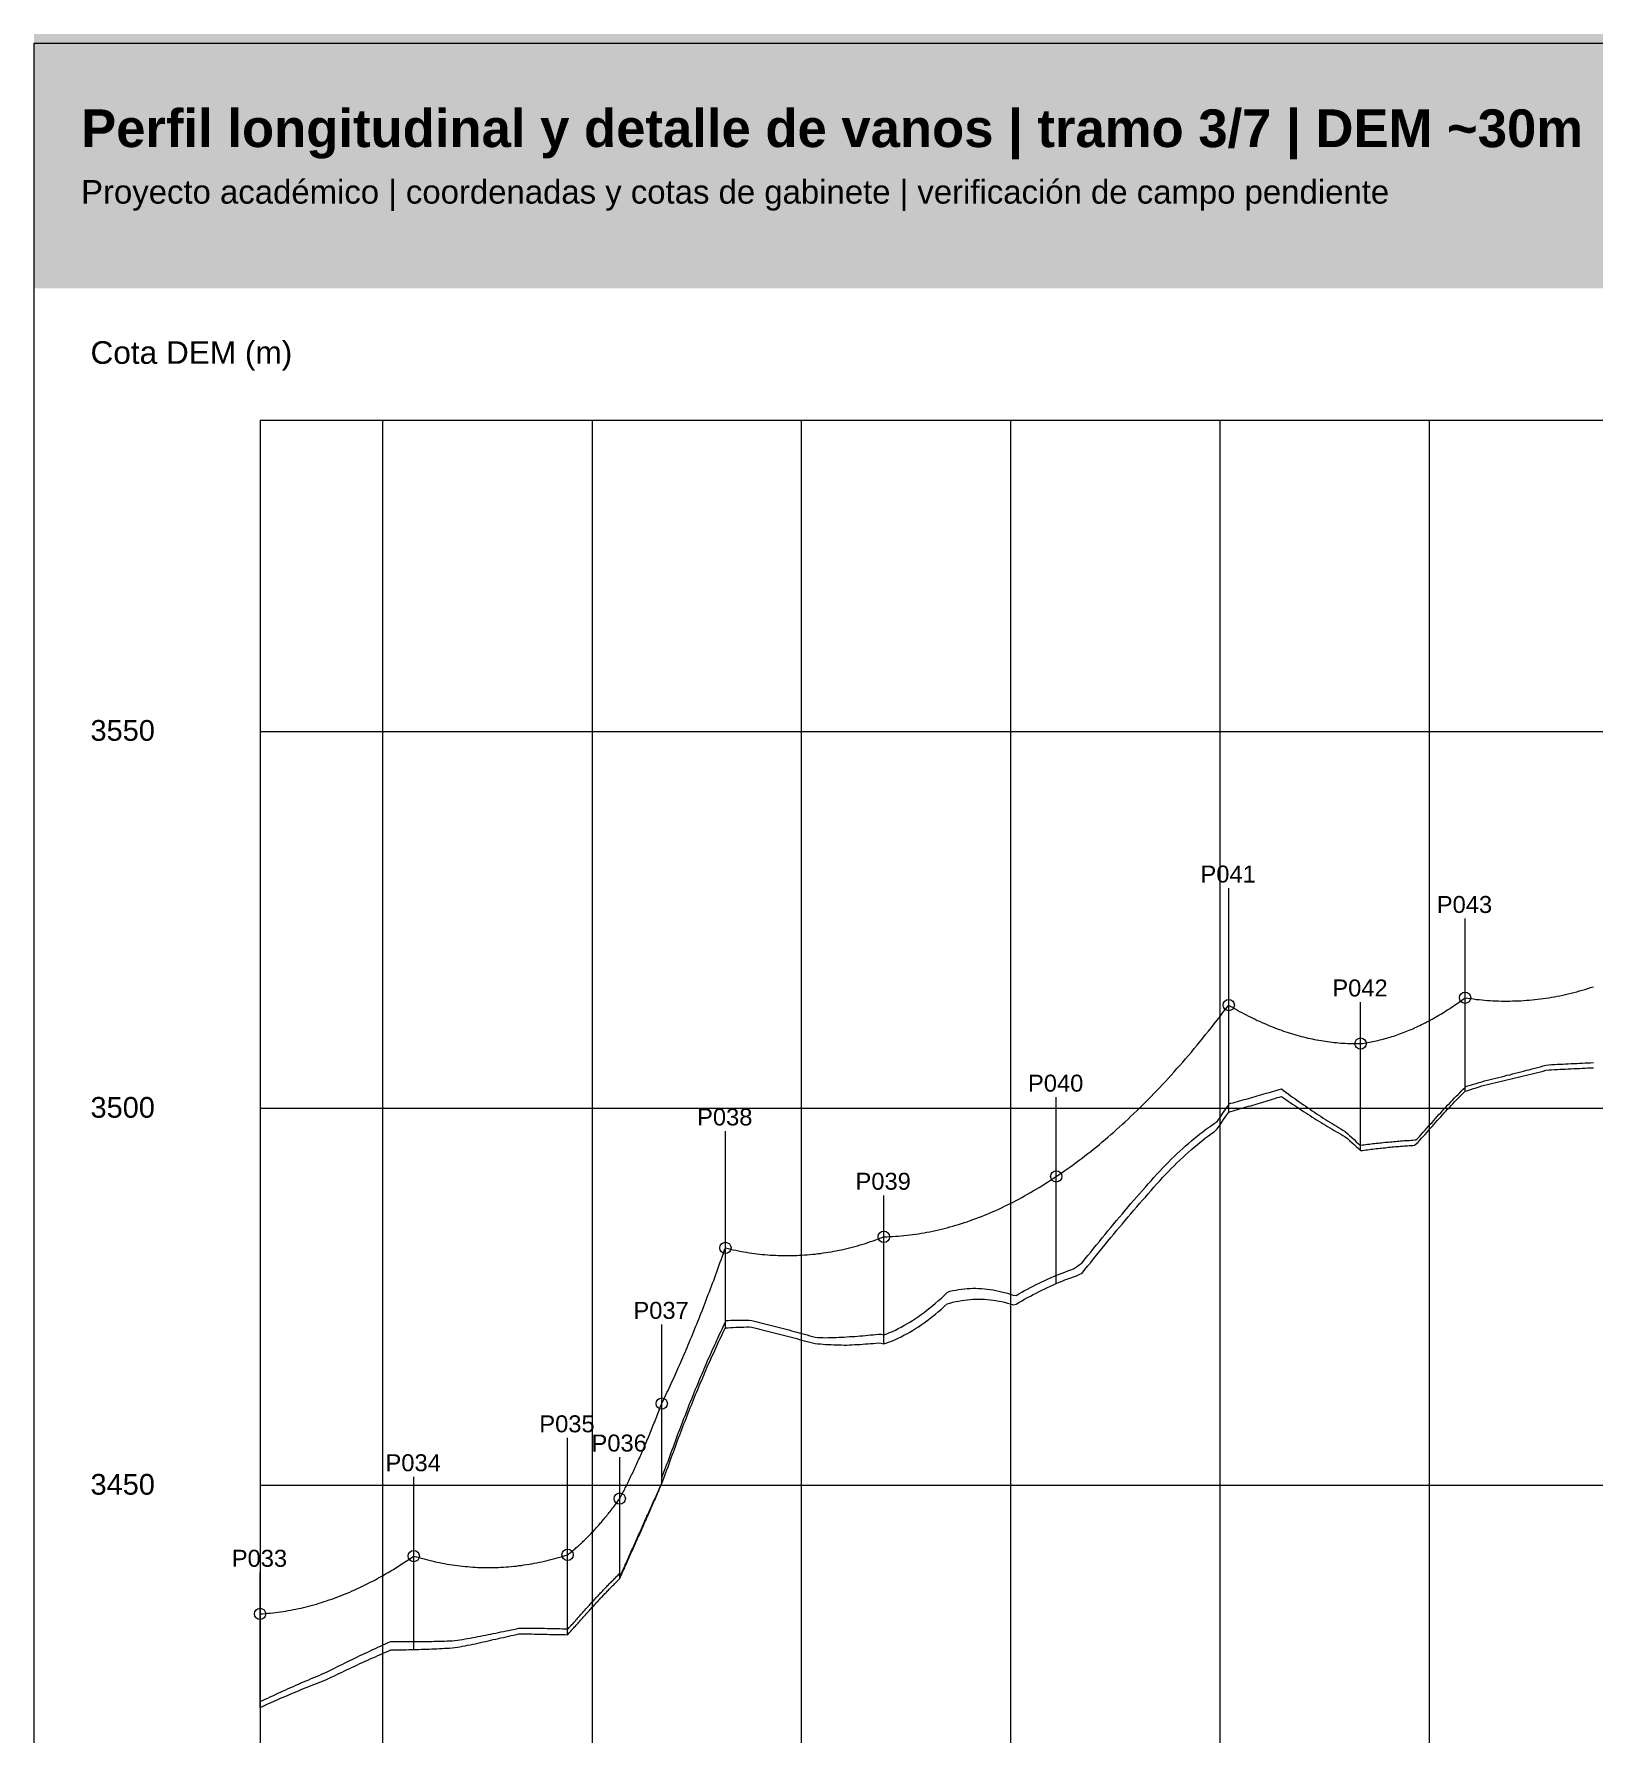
# Paper-space layout 'LP-PF-03' of a CAD drawing. Header units: metres, sheet in millimetres. Extents: x 8 to 412, y 8 to 290.
# Drawn here: x 8 to 173.5, y 109.6 to 290 of the extents above; entities that cross this region are included whole.
import ezdxf

# ---------------------------------------------------------------- set-up
doc = ezdxf.new("R2010")
doc.units = ezdxf.units.M
for name, color, linetype, lineweight, true_color in [('DETALLE', 7, 'Continuous', 13, 0x33434d), ('PERFIL_CONDUCTOR', 7, 'Continuous', 13, 0xc53643), ('PERFIL_TERRENO', 7, 'Continuous', 13, 0x976f49), ('PF_COTA', 7, 'Continuous', 0, 0x367db4), ('PF_EJE_DEM', 7, 'Continuous', 0, 0x53856e), ('PF_GRID', 7, 'Continuous', 0, 0xdee6ea), ('ROTULO', 7, 'Continuous', 13, 0x18364a)]:
    doc.layers.add(name, color=color, linetype=linetype, lineweight=lineweight, true_color=true_color)
doc.layers.add('PRESENTACION', color=7, linetype='Continuous')
doc.styles.add('Arial', font='arial.ttf')
doc.styles.add('Arial-Bold', font='arialbd.ttf')

psp = doc.layouts.new('LP-PF-03')

# ---------------------------------------------------------------- hatches: boundary and pattern name
at = {"layer": 'PRESENTACION', "true_color": 0xeef4f7}
psp.add_hatch(color=7, dxfattribs=at).paths.add_polyline_path([(8, 263), (412, 263), (412, 290), (8, 290)])
at = {"layer": 'PRESENTACION', "true_color": 0x287d89}
psp.add_hatch(color=137, dxfattribs=at).paths.add_polyline_path([(8, 263), (11, 263), (11, 290), (8, 290)])

# ---------------------------------------------------------------- linework, layer by layer
at = {"layer": 'DETALLE'}
for p, q in [((159.93, 177.81), (159.93, 187.73)), ((134.84, 175.6), (134.84, 186.96)), ((148.84, 171.51), (148.84, 182.87)), ((116.53, 157.41), (116.53, 168.77)), ((98.22, 151), (98.22, 162.36)), ((81.4, 152.7), (81.4, 161.18)), ((74.64, 136.18), (74.64, 144.66)), ((70.19, 126.1), (70.19, 134.58)), ((48.32, 118.57), (48.32, 128.49)), ((64.65, 120.14), (64.65, 128.62)), ((32, 112.43), (32, 122.35))]:
    psp.add_line(p, q, dxfattribs=at)
psp.add_lwpolyline([(32, 96), (284, 96), (284, 249), (32, 249)], close=True, dxfattribs=at)
for centre in [(159.93, 187.73), (134.84, 186.96), (148.84, 182.87), (116.53, 168.77), (98.22, 162.36), (81.4, 161.18), (74.64, 144.66), (70.19, 134.58), (48.32, 128.49), (64.65, 128.62), (32, 122.35)]:
    psp.add_circle(centre, 0.6, dxfattribs=at)
at = {"layer": 'PERFIL_CONDUCTOR'}
for points in [[(148.84, 182.87), (149.03, 182.89), (149.21, 182.92), (149.4, 182.95), (149.58, 182.98), (149.77, 183.02), (149.95, 183.05), (150.13, 183.09), (150.32, 183.13), (150.5, 183.17), (150.69, 183.21), (150.87, 183.25), (151.06, 183.3), (151.24, 183.35), (151.43, 183.4), (151.61, 183.45), (151.8, 183.5), (151.98, 183.56), (152.17, 183.62), (152.35, 183.67), (152.54, 183.74), (152.72, 183.8), (152.91, 183.86), (153.09, 183.93), (153.28, 184), (153.46, 184.07), (153.64, 184.14), (153.83, 184.22), (154.01, 184.29), (154.2, 184.37), (154.38, 184.45), (154.57, 184.53), (154.75, 184.62), (154.94, 184.7), (155.12, 184.79), (155.31, 184.88), (155.49, 184.97), (155.68, 185.06), (155.86, 185.16), (156.05, 185.25), (156.23, 185.35), (156.42, 185.45), (156.6, 185.56), (156.79, 185.66), (156.97, 185.77), (157.15, 185.88), (157.34, 185.99), (157.52, 186.1), (157.71, 186.21), (157.89, 186.33), (158.08, 186.44), (158.26, 186.56), (158.45, 186.69), (158.63, 186.81), (158.82, 186.93), (159, 187.06), (159.19, 187.19), (159.37, 187.32), (159.56, 187.45), (159.74, 187.59), (159.93, 187.73)], [(159.93, 187.73), (160.22, 187.68), (160.52, 187.64), (160.81, 187.6), (161.11, 187.56), (161.41, 187.53), (161.7, 187.5), (162, 187.48), (162.3, 187.45), (162.59, 187.43), (162.89, 187.42), (163.19, 187.4), (163.48, 187.39), (163.78, 187.38), (164.07, 187.38), (164.37, 187.38), (164.67, 187.38), (164.96, 187.39), (165.26, 187.39), (165.56, 187.41), (165.85, 187.42), (166.15, 187.44), (166.45, 187.46), (166.74, 187.48), (167.04, 187.51), (167.33, 187.54), (167.63, 187.57), (167.93, 187.61), (168.22, 187.65), (168.52, 187.69), (168.82, 187.74), (169.11, 187.79), (169.41, 187.84), (169.71, 187.9), (170, 187.95), (170.3, 188.02), (170.59, 188.08), (170.89, 188.15), (171.19, 188.22), (171.48, 188.3), (171.78, 188.37), (172.08, 188.45), (172.37, 188.54), (172.67, 188.62), (172.97, 188.71), (173.26, 188.81), (173.56, 188.9)], [(116.53, 168.77), (116.84, 168.98), (117.14, 169.18), (117.45, 169.39), (117.75, 169.61), (118.06, 169.82), (118.36, 170.04), (118.67, 170.27), (118.97, 170.49), (119.28, 170.72), (119.58, 170.96), (119.89, 171.19), (120.19, 171.43), (120.5, 171.68), (120.8, 171.92), (121.11, 172.17), (121.41, 172.43), (121.72, 172.68), (122.02, 172.94), (122.33, 173.21), (122.63, 173.47), (122.94, 173.74), (123.24, 174.02), (123.55, 174.3), (123.85, 174.58), (124.16, 174.86), (124.46, 175.15), (124.77, 175.44), (125.07, 175.73), (125.38, 176.03), (125.68, 176.33), (125.99, 176.64), (126.29, 176.94), (126.6, 177.25), (126.9, 177.57), (127.21, 177.89), (127.51, 178.21), (127.82, 178.53), (128.12, 178.86), (128.43, 179.19), (128.73, 179.53), (129.04, 179.87), (129.34, 180.21), (129.65, 180.56), (129.95, 180.9), (130.26, 181.26), (130.56, 181.61), (130.87, 181.97), (131.17, 182.33), (131.48, 182.7), (131.78, 183.07), (132.09, 183.44), (132.39, 183.82), (132.7, 184.2), (133, 184.58), (133.31, 184.97), (133.61, 185.36), (133.92, 185.76), (134.23, 186.15), (134.53, 186.56), (134.84, 186.96)], [(134.84, 186.96), (135.07, 186.82), (135.3, 186.68), (135.54, 186.55), (135.77, 186.42), (136, 186.29), (136.24, 186.16), (136.47, 186.03), (136.7, 185.91), (136.94, 185.79), (137.17, 185.67), (137.4, 185.56), (137.64, 185.45), (137.87, 185.33), (138.1, 185.23), (138.34, 185.12), (138.57, 185.02), (138.8, 184.92), (139.04, 184.82), (139.27, 184.72), (139.5, 184.63), (139.74, 184.54), (139.97, 184.45), (140.2, 184.36), (140.44, 184.28), (140.67, 184.2), (140.9, 184.12), (141.14, 184.04), (141.37, 183.97), (141.6, 183.9), (141.84, 183.83), (142.07, 183.76), (142.31, 183.7), (142.54, 183.63), (142.77, 183.57), (143.01, 183.52), (143.24, 183.46), (143.47, 183.41), (143.71, 183.36), (143.94, 183.31), (144.17, 183.27), (144.41, 183.22), (144.64, 183.18), (144.87, 183.15), (145.11, 183.11), (145.34, 183.08), (145.57, 183.05), (145.81, 183.02), (146.04, 182.99), (146.27, 182.97), (146.51, 182.95), (146.74, 182.93), (146.97, 182.91), (147.21, 182.9), (147.44, 182.89), (147.67, 182.88), (147.91, 182.87), (148.14, 182.87), (148.37, 182.87), (148.61, 182.87), (148.84, 182.87)], [(98.22, 162.36), (98.53, 162.37), (98.83, 162.38), (99.14, 162.4), (99.45, 162.42), (99.75, 162.44), (100.06, 162.47), (100.36, 162.49), (100.67, 162.53), (100.97, 162.56), (101.28, 162.6), (101.58, 162.65), (101.89, 162.69), (102.19, 162.74), (102.5, 162.79), (102.8, 162.85), (103.11, 162.91), (103.41, 162.97), (103.72, 163.03), (104.02, 163.1), (104.33, 163.18), (104.63, 163.25), (104.94, 163.33), (105.24, 163.41), (105.55, 163.5), (105.85, 163.59), (106.16, 163.68), (106.46, 163.77), (106.77, 163.87), (107.07, 163.97), (107.38, 164.08), (107.68, 164.19), (107.99, 164.3), (108.29, 164.41), (108.6, 164.53), (108.9, 164.65), (109.21, 164.78), (109.51, 164.91), (109.82, 165.04), (110.12, 165.17), (110.43, 165.31), (110.73, 165.45), (111.04, 165.6), (111.34, 165.75), (111.65, 165.9), (111.95, 166.05), (112.26, 166.21), (112.56, 166.37), (112.87, 166.54), (113.17, 166.7), (113.48, 166.88), (113.78, 167.05), (114.09, 167.23), (114.39, 167.41), (114.7, 167.59), (115, 167.78), (115.31, 167.97), (115.61, 168.17), (115.92, 168.37), (116.22, 168.57), (116.53, 168.77)], [(81.4, 161.18), (81.68, 161.11), (81.96, 161.05), (82.24, 160.98), (82.52, 160.93), (82.8, 160.87), (83.08, 160.82), (83.36, 160.77), (83.64, 160.72), (83.92, 160.68), (84.2, 160.64), (84.48, 160.6), (84.76, 160.56), (85.04, 160.53), (85.32, 160.5), (85.6, 160.48), (85.88, 160.45), (86.16, 160.43), (86.45, 160.42), (86.73, 160.4), (87.01, 160.39), (87.29, 160.38), (87.57, 160.38), (87.85, 160.38), (88.13, 160.38), (88.41, 160.38), (88.69, 160.39), (88.97, 160.39), (89.25, 160.41), (89.53, 160.42), (89.81, 160.44), (90.09, 160.46), (90.37, 160.49), (90.65, 160.51), (90.93, 160.54), (91.21, 160.58), (91.49, 160.61), (91.77, 160.65), (92.05, 160.69), (92.33, 160.74), (92.62, 160.78), (92.9, 160.84), (93.18, 160.89), (93.46, 160.95), (93.74, 161), (94.02, 161.07), (94.3, 161.13), (94.58, 161.2), (94.86, 161.27), (95.14, 161.35), (95.42, 161.42), (95.7, 161.5), (95.98, 161.59), (96.26, 161.67), (96.54, 161.76), (96.82, 161.85), (97.1, 161.95), (97.38, 162.05), (97.66, 162.15), (97.94, 162.25), (98.22, 162.36)], [(74.64, 144.66), (74.75, 144.89), (74.86, 145.12), (74.98, 145.36), (75.09, 145.6), (75.2, 145.83), (75.31, 146.07), (75.43, 146.31), (75.54, 146.56), (75.65, 146.8), (75.76, 147.04), (75.88, 147.29), (75.99, 147.54), (76.1, 147.79), (76.21, 148.04), (76.33, 148.29), (76.44, 148.54), (76.55, 148.8), (76.67, 149.05), (76.78, 149.31), (76.89, 149.57), (77, 149.83), (77.12, 150.09), (77.23, 150.36), (77.34, 150.62), (77.45, 150.89), (77.57, 151.16), (77.68, 151.43), (77.79, 151.7), (77.9, 151.97), (78.02, 152.25), (78.13, 152.52), (78.24, 152.8), (78.36, 153.08), (78.47, 153.36), (78.58, 153.64), (78.69, 153.92), (78.81, 154.21), (78.92, 154.49), (79.03, 154.78), (79.14, 155.07), (79.26, 155.36), (79.37, 155.65), (79.48, 155.95), (79.59, 156.24), (79.71, 156.54), (79.82, 156.84), (79.93, 157.14), (80.05, 157.44), (80.16, 157.74), (80.27, 158.05), (80.38, 158.35), (80.5, 158.66), (80.61, 158.97), (80.72, 159.28), (80.83, 159.59), (80.95, 159.91), (81.06, 160.22), (81.17, 160.54), (81.28, 160.86), (81.4, 161.18)], [(70.19, 134.58), (70.27, 134.72), (70.34, 134.87), (70.41, 135.01), (70.49, 135.15), (70.56, 135.3), (70.64, 135.44), (70.71, 135.59), (70.78, 135.74), (70.86, 135.88), (70.93, 136.03), (71.01, 136.18), (71.08, 136.33), (71.16, 136.48), (71.23, 136.64), (71.3, 136.79), (71.38, 136.95), (71.45, 137.1), (71.53, 137.26), (71.6, 137.41), (71.67, 137.57), (71.75, 137.73), (71.82, 137.89), (71.9, 138.05), (71.97, 138.21), (72.04, 138.38), (72.12, 138.54), (72.19, 138.7), (72.27, 138.87), (72.34, 139.04), (72.41, 139.2), (72.49, 139.37), (72.56, 139.54), (72.64, 139.71), (72.71, 139.88), (72.79, 140.05), (72.86, 140.23), (72.93, 140.4), (73.01, 140.57), (73.08, 140.75), (73.16, 140.93), (73.23, 141.1), (73.3, 141.28), (73.38, 141.46), (73.45, 141.64), (73.53, 141.82), (73.6, 142.01), (73.67, 142.19), (73.75, 142.37), (73.82, 142.56), (73.9, 142.74), (73.97, 142.93), (74.04, 143.12), (74.12, 143.31), (74.19, 143.5), (74.27, 143.69), (74.34, 143.88), (74.42, 144.07), (74.49, 144.27), (74.56, 144.46), (74.64, 144.66)], [(64.65, 128.62), (64.74, 128.69), (64.83, 128.76), (64.93, 128.84), (65.02, 128.91), (65.11, 128.99), (65.2, 129.06), (65.3, 129.14), (65.39, 129.22), (65.48, 129.3), (65.57, 129.38), (65.67, 129.46), (65.76, 129.54), (65.85, 129.62), (65.94, 129.7), (66.03, 129.79), (66.13, 129.87), (66.22, 129.96), (66.31, 130.05), (66.4, 130.14), (66.5, 130.23), (66.59, 130.32), (66.68, 130.41), (66.77, 130.5), (66.87, 130.59), (66.96, 130.69), (67.05, 130.78), (67.14, 130.88), (67.24, 130.97), (67.33, 131.07), (67.42, 131.17), (67.51, 131.27), (67.61, 131.37), (67.7, 131.47), (67.79, 131.58), (67.88, 131.68), (67.97, 131.78), (68.07, 131.89), (68.16, 132), (68.25, 132.1), (68.34, 132.21), (68.44, 132.32), (68.53, 132.43), (68.62, 132.54), (68.71, 132.65), (68.81, 132.77), (68.9, 132.88), (68.99, 133), (69.08, 133.11), (69.18, 133.23), (69.27, 133.35), (69.36, 133.47), (69.45, 133.59), (69.55, 133.71), (69.64, 133.83), (69.73, 133.95), (69.82, 134.08), (69.91, 134.2), (70.01, 134.33), (70.1, 134.46), (70.19, 134.58)], [(32, 122.35), (32.27, 122.36), (32.54, 122.38), (32.82, 122.41), (33.09, 122.43), (33.36, 122.46), (33.63, 122.5), (33.9, 122.53), (34.18, 122.57), (34.45, 122.61), (34.72, 122.65), (34.99, 122.7), (35.26, 122.75), (35.54, 122.8), (35.81, 122.86), (36.08, 122.91), (36.35, 122.97), (36.63, 123.04), (36.9, 123.1), (37.17, 123.17), (37.44, 123.25), (37.71, 123.32), (37.99, 123.4), (38.26, 123.48), (38.53, 123.56), (38.8, 123.65), (39.07, 123.74), (39.35, 123.83), (39.62, 123.93), (39.89, 124.02), (40.16, 124.13), (40.43, 124.23), (40.71, 124.34), (40.98, 124.44), (41.25, 124.56), (41.52, 124.67), (41.79, 124.79), (42.07, 124.91), (42.34, 125.03), (42.61, 125.16), (42.88, 125.29), (43.16, 125.42), (43.43, 125.56), (43.7, 125.7), (43.97, 125.84), (44.24, 125.98), (44.52, 126.13), (44.79, 126.28), (45.06, 126.43), (45.33, 126.59), (45.6, 126.74), (45.88, 126.91), (46.15, 127.07), (46.42, 127.24), (46.69, 127.41), (46.96, 127.58), (47.24, 127.76), (47.51, 127.93), (47.78, 128.12), (48.05, 128.3), (48.32, 128.49)], [(48.32, 128.49), (48.6, 128.41), (48.87, 128.33), (49.14, 128.25), (49.41, 128.18), (49.68, 128.11), (49.96, 128.04), (50.23, 127.97), (50.5, 127.91), (50.77, 127.85), (51.05, 127.8), (51.32, 127.74), (51.59, 127.69), (51.86, 127.64), (52.13, 127.6), (52.41, 127.56), (52.68, 127.52), (52.95, 127.48), (53.22, 127.45), (53.49, 127.42), (53.77, 127.39), (54.04, 127.37), (54.31, 127.34), (54.58, 127.32), (54.85, 127.31), (55.13, 127.29), (55.4, 127.28), (55.67, 127.28), (55.94, 127.27), (56.21, 127.27), (56.49, 127.27), (56.76, 127.27), (57.03, 127.28), (57.3, 127.29), (57.57, 127.3), (57.85, 127.32), (58.12, 127.33), (58.39, 127.36), (58.66, 127.38), (58.94, 127.41), (59.21, 127.43), (59.48, 127.47), (59.75, 127.5), (60.02, 127.54), (60.3, 127.58), (60.57, 127.62), (60.84, 127.67), (61.11, 127.72), (61.38, 127.77), (61.66, 127.83), (61.93, 127.88), (62.2, 127.95), (62.47, 128.01), (62.74, 128.08), (63.02, 128.14), (63.29, 128.22), (63.56, 128.29), (63.83, 128.37), (64.1, 128.45), (64.38, 128.53), (64.65, 128.62)]]:
    psp.add_lwpolyline(points, dxfattribs=at)
at = {"layer": 'PERFIL_TERRENO'}
for points in [[(159.93, 178.28), (160.22, 178.37), (160.52, 178.46), (160.81, 178.55), (161.11, 178.64), (161.41, 178.73), (161.7, 178.82), (162, 178.9), (162.3, 178.98), (162.59, 179.05), (162.89, 179.12), (163.19, 179.2), (163.48, 179.27), (163.78, 179.35), (164.07, 179.42), (164.37, 179.5), (164.67, 179.57), (164.96, 179.65), (165.26, 179.72), (165.56, 179.8), (165.85, 179.87), (166.15, 179.95), (166.45, 180.03), (166.74, 180.1), (167.04, 180.18), (167.33, 180.26), (167.63, 180.33), (167.93, 180.41), (168.22, 180.49), (168.52, 180.57), (168.82, 180.63), (169.11, 180.65), (169.41, 180.66), (169.71, 180.68), (170, 180.69), (170.3, 180.7), (170.59, 180.72), (170.89, 180.73), (171.19, 180.75), (171.48, 180.76), (171.78, 180.77), (172.08, 180.79), (172.37, 180.8), (172.67, 180.82), (172.97, 180.83), (173.26, 180.84), (173.56, 180.86)], [(134.84, 176.46), (135.07, 176.53), (135.3, 176.59), (135.54, 176.65), (135.77, 176.72), (136, 176.78), (136.24, 176.85), (136.47, 176.92), (136.7, 176.98), (136.94, 177.05), (137.17, 177.11), (137.4, 177.18), (137.64, 177.25), (137.87, 177.32), (138.1, 177.38), (138.34, 177.45), (138.57, 177.52), (138.8, 177.59), (139.04, 177.66), (139.27, 177.73), (139.5, 177.8), (139.74, 177.87), (139.97, 177.94), (140.2, 178.01), (140.44, 178.05), (140.67, 177.88), (140.9, 177.7), (141.14, 177.53), (141.37, 177.36), (141.6, 177.2), (141.84, 177.03), (142.07, 176.86), (142.31, 176.7), (142.54, 176.54), (142.77, 176.37), (143.01, 176.21), (143.24, 176.05), (143.47, 175.9), (143.71, 175.74), (143.94, 175.58), (144.17, 175.43), (144.41, 175.28), (144.64, 175.12), (144.87, 174.97), (145.11, 174.82), (145.34, 174.67), (145.57, 174.53), (145.81, 174.38), (146.04, 174.24), (146.27, 174.09), (146.51, 173.95), (146.74, 173.81), (146.97, 173.67), (147.21, 173.53), (147.44, 173.33), (147.67, 173.11), (147.91, 172.9), (148.14, 172.68), (148.37, 172.46), (148.61, 172.24), (148.84, 172.03)], [(148.84, 172.08), (149.03, 172.11), (149.21, 172.13), (149.4, 172.16), (149.58, 172.18), (149.77, 172.2), (149.95, 172.22), (150.13, 172.25), (150.32, 172.27), (150.5, 172.29), (150.69, 172.31), (150.87, 172.33), (151.06, 172.35), (151.24, 172.37), (151.43, 172.39), (151.61, 172.41), (151.8, 172.42), (151.98, 172.44), (152.17, 172.46), (152.35, 172.48), (152.54, 172.49), (152.72, 172.51), (152.91, 172.52), (153.09, 172.54), (153.28, 172.55), (153.46, 172.57), (153.64, 172.58), (153.83, 172.59), (154.01, 172.6), (154.2, 172.62), (154.38, 172.63), (154.57, 172.64), (154.75, 172.65), (154.94, 172.85), (155.12, 173.06), (155.31, 173.26), (155.49, 173.47), (155.68, 173.68), (155.86, 173.89), (156.05, 174.1), (156.23, 174.31), (156.42, 174.51), (156.6, 174.72), (156.79, 174.93), (156.97, 175.13), (157.15, 175.33), (157.34, 175.53), (157.52, 175.73), (157.71, 175.93), (157.89, 176.13), (158.08, 176.33), (158.26, 176.52), (158.45, 176.71), (158.63, 176.91), (158.82, 177.1), (159, 177.29), (159.19, 177.47), (159.37, 177.66), (159.56, 177.84), (159.74, 178.03), (159.93, 178.21)], [(116.53, 158.27), (116.84, 158.39), (117.14, 158.51), (117.45, 158.63), (117.75, 158.74), (118.06, 158.85), (118.36, 158.97), (118.67, 159.19), (118.97, 159.4), (119.28, 159.62), (119.58, 159.98), (119.89, 160.37), (120.19, 160.75), (120.5, 161.13), (120.8, 161.5), (121.11, 161.88), (121.41, 162.25), (121.72, 162.62), (122.02, 162.99), (122.33, 163.36), (122.63, 163.73), (122.94, 164.09), (123.24, 164.45), (123.55, 164.82), (123.85, 165.17), (124.16, 165.53), (124.46, 165.89), (124.77, 166.24), (125.07, 166.59), (125.38, 166.94), (125.68, 167.29), (125.99, 167.63), (126.29, 167.98), (126.6, 168.32), (126.9, 168.67), (127.21, 169), (127.51, 169.33), (127.82, 169.66), (128.12, 169.97), (128.43, 170.28), (128.73, 170.59), (129.04, 170.89), (129.34, 171.18), (129.65, 171.46), (129.95, 171.74), (130.26, 172.01), (130.56, 172.28), (130.87, 172.54), (131.17, 172.79), (131.48, 173.04), (131.78, 173.28), (132.09, 173.51), (132.39, 173.74), (132.7, 173.96), (133, 174.17), (133.31, 174.38), (133.61, 174.59), (133.92, 175.04), (134.23, 175.48), (134.53, 175.93), (134.84, 176.37)], [(98.22, 151.96), (98.53, 152.07), (98.83, 152.2), (99.14, 152.33), (99.45, 152.47), (99.75, 152.62), (100.06, 152.78), (100.36, 152.95), (100.67, 153.12), (100.97, 153.31), (101.28, 153.5), (101.58, 153.7), (101.89, 153.9), (102.19, 154.12), (102.5, 154.34), (102.8, 154.58), (103.11, 154.82), (103.41, 155.07), (103.72, 155.32), (104.02, 155.59), (104.33, 155.86), (104.63, 156.15), (104.94, 156.44), (105.24, 156.58), (105.55, 156.65), (105.85, 156.71), (106.16, 156.76), (106.46, 156.8), (106.77, 156.84), (107.07, 156.87), (107.38, 156.89), (107.68, 156.9), (107.99, 156.9), (108.29, 156.89), (108.6, 156.88), (108.9, 156.85), (109.21, 156.82), (109.51, 156.78), (109.82, 156.74), (110.12, 156.68), (110.43, 156.61), (110.73, 156.54), (111.04, 156.46), (111.34, 156.37), (111.65, 156.27), (111.95, 156.17), (112.26, 156.13), (112.56, 156.31), (112.87, 156.48), (113.17, 156.65), (113.48, 156.82), (113.78, 156.98), (114.09, 157.14), (114.39, 157.29), (114.7, 157.44), (115, 157.59), (115.31, 157.73), (115.61, 157.87), (115.92, 158.01), (116.22, 158.14), (116.53, 158.27)], [(81.4, 153.49), (81.68, 153.5), (81.96, 153.51), (82.24, 153.52), (82.52, 153.53), (82.8, 153.53), (83.08, 153.53), (83.36, 153.53), (83.64, 153.52), (83.92, 153.52), (84.2, 153.48), (84.48, 153.41), (84.76, 153.34), (85.04, 153.27), (85.32, 153.2), (85.6, 153.13), (85.88, 153.06), (86.16, 152.99), (86.45, 152.92), (86.73, 152.84), (87.01, 152.77), (87.29, 152.7), (87.57, 152.62), (87.85, 152.55), (88.13, 152.48), (88.41, 152.4), (88.69, 152.33), (88.97, 152.25), (89.25, 152.18), (89.53, 152.1), (89.81, 152.02), (90.09, 151.95), (90.37, 151.87), (90.65, 151.79), (90.93, 151.72), (91.21, 151.69), (91.49, 151.68), (91.77, 151.67), (92.05, 151.66), (92.33, 151.67), (92.62, 151.67), (92.9, 151.68), (93.18, 151.69), (93.46, 151.71), (93.74, 151.72), (94.02, 151.73), (94.3, 151.75), (94.58, 151.77), (94.86, 151.78), (95.14, 151.8), (95.42, 151.83), (95.7, 151.85), (95.98, 151.87), (96.26, 151.9), (96.54, 151.92), (96.82, 151.95), (97.1, 151.98), (97.38, 152.01), (97.66, 152.04), (97.94, 152.04), (98.22, 151.96)], [(74.64, 136.8), (74.75, 137.09), (74.86, 137.38), (74.98, 137.66), (75.09, 137.95), (75.2, 138.24), (75.31, 138.53), (75.43, 138.84), (75.54, 139.15), (75.65, 139.46), (75.76, 139.77), (75.88, 140.08), (75.99, 140.39), (76.1, 140.69), (76.21, 140.99), (76.33, 141.3), (76.44, 141.6), (76.55, 141.9), (76.67, 142.19), (76.78, 142.49), (76.89, 142.78), (77, 143.08), (77.12, 143.37), (77.23, 143.66), (77.34, 143.94), (77.45, 144.23), (77.57, 144.52), (77.68, 144.8), (77.79, 145.08), (77.9, 145.36), (78.02, 145.64), (78.13, 145.92), (78.24, 146.19), (78.36, 146.47), (78.47, 146.74), (78.58, 147.01), (78.69, 147.28), (78.81, 147.55), (78.92, 147.81), (79.03, 148.08), (79.14, 148.34), (79.26, 148.6), (79.37, 148.86), (79.48, 149.12), (79.59, 149.38), (79.71, 149.63), (79.82, 149.89), (79.93, 150.14), (80.05, 150.39), (80.16, 150.64), (80.27, 150.89), (80.38, 151.13), (80.5, 151.38), (80.61, 151.62), (80.72, 151.86), (80.83, 152.1), (80.95, 152.34), (81.06, 152.58), (81.17, 152.81), (81.28, 153.05), (81.4, 153.28)], [(70.19, 126.24), (70.27, 126.4), (70.34, 126.57), (70.41, 126.74), (70.49, 126.9), (70.56, 127.07), (70.64, 127.24), (70.71, 127.4), (70.78, 127.57), (70.86, 127.74), (70.93, 127.91), (71.01, 128.07), (71.08, 128.24), (71.16, 128.4), (71.23, 128.57), (71.3, 128.74), (71.38, 128.9), (71.45, 129.07), (71.53, 129.24), (71.6, 129.4), (71.67, 129.57), (71.75, 129.74), (71.82, 129.9), (71.9, 130.07), (71.97, 130.23), (72.04, 130.4), (72.12, 130.56), (72.19, 130.73), (72.27, 130.9), (72.34, 131.06), (72.41, 131.23), (72.49, 131.39), (72.56, 131.56), (72.64, 131.72), (72.71, 131.89), (72.79, 132.06), (72.86, 132.22), (72.93, 132.39), (73.01, 132.55), (73.08, 132.72), (73.16, 132.88), (73.23, 133.05), (73.3, 133.21), (73.38, 133.38), (73.45, 133.54), (73.53, 133.71), (73.6, 133.87), (73.67, 134.04), (73.75, 134.2), (73.82, 134.37), (73.9, 134.53), (73.97, 134.69), (74.04, 134.86), (74.12, 135.02), (74.19, 135.19), (74.27, 135.35), (74.34, 135.52), (74.42, 135.68), (74.49, 135.85), (74.56, 136.01), (74.64, 136.27)], [(64.65, 120.7), (64.74, 120.8), (64.83, 120.91), (64.93, 121.01), (65.02, 121.11), (65.11, 121.21), (65.2, 121.31), (65.3, 121.42), (65.39, 121.52), (65.48, 121.63), (65.57, 121.74), (65.67, 121.84), (65.76, 121.95), (65.85, 122.05), (65.94, 122.15), (66.03, 122.26), (66.13, 122.36), (66.22, 122.46), (66.31, 122.57), (66.4, 122.67), (66.5, 122.77), (66.59, 122.87), (66.68, 122.98), (66.77, 123.08), (66.87, 123.18), (66.96, 123.28), (67.05, 123.38), (67.14, 123.48), (67.24, 123.58), (67.33, 123.68), (67.42, 123.78), (67.51, 123.88), (67.61, 123.98), (67.7, 124.08), (67.79, 124.18), (67.88, 124.28), (67.97, 124.38), (68.07, 124.48), (68.16, 124.57), (68.25, 124.67), (68.34, 124.77), (68.44, 124.86), (68.53, 124.96), (68.62, 125.06), (68.71, 125.15), (68.81, 125.25), (68.9, 125.35), (68.99, 125.44), (69.08, 125.54), (69.18, 125.63), (69.27, 125.73), (69.36, 125.82), (69.45, 125.91), (69.55, 126.01), (69.64, 126.1), (69.73, 126.19), (69.82, 126.29), (69.91, 126.38), (70.01, 126.47), (70.1, 126.57), (70.19, 126.66)], [(32, 113.04), (32.27, 113.16), (32.54, 113.29), (32.82, 113.42), (33.09, 113.55), (33.36, 113.67), (33.63, 113.8), (33.9, 113.93), (34.18, 114.05), (34.45, 114.17), (34.72, 114.3), (34.99, 114.42), (35.26, 114.54), (35.54, 114.66), (35.81, 114.78), (36.08, 114.9), (36.35, 115.02), (36.63, 115.14), (36.9, 115.26), (37.17, 115.37), (37.44, 115.49), (37.71, 115.61), (37.99, 115.72), (38.26, 115.83), (38.53, 115.95), (38.8, 116.06), (39.07, 116.18), (39.35, 116.31), (39.62, 116.45), (39.89, 116.59), (40.16, 116.72), (40.43, 116.86), (40.71, 116.99), (40.98, 117.12), (41.25, 117.26), (41.52, 117.39), (41.79, 117.52), (42.07, 117.65), (42.34, 117.79), (42.61, 117.92), (42.88, 118.05), (43.16, 118.17), (43.43, 118.3), (43.7, 118.43), (43.97, 118.56), (44.24, 118.69), (44.52, 118.81), (44.79, 118.94), (45.06, 119.06), (45.33, 119.19), (45.6, 119.31), (45.88, 119.43), (46.15, 119.43), (46.42, 119.42), (46.69, 119.42), (46.96, 119.42), (47.24, 119.41), (47.51, 119.41), (47.78, 119.41), (48.05, 119.41), (48.32, 119.41)], [(48.32, 119.41), (48.6, 119.41), (48.87, 119.41), (49.14, 119.41), (49.41, 119.42), (49.68, 119.42), (49.96, 119.42), (50.23, 119.43), (50.5, 119.44), (50.77, 119.44), (51.05, 119.45), (51.32, 119.46), (51.59, 119.47), (51.86, 119.48), (52.13, 119.49), (52.41, 119.5), (52.68, 119.51), (52.95, 119.55), (53.22, 119.6), (53.49, 119.65), (53.77, 119.69), (54.04, 119.74), (54.31, 119.79), (54.58, 119.84), (54.85, 119.89), (55.13, 119.94), (55.4, 119.99), (55.67, 120.05), (55.94, 120.1), (56.21, 120.15), (56.49, 120.2), (56.76, 120.26), (57.03, 120.31), (57.3, 120.37), (57.57, 120.43), (57.85, 120.48), (58.12, 120.54), (58.39, 120.6), (58.66, 120.66), (58.94, 120.71), (59.21, 120.77), (59.48, 120.83), (59.75, 120.85), (60.02, 120.84), (60.3, 120.84), (60.57, 120.84), (60.84, 120.83), (61.11, 120.83), (61.38, 120.83), (61.66, 120.82), (61.93, 120.82), (62.2, 120.82), (62.47, 120.81), (62.74, 120.81), (63.02, 120.8), (63.29, 120.8), (63.56, 120.79), (63.83, 120.79), (64.1, 120.78), (64.38, 120.78), (64.65, 120.77)]]:
    psp.add_lwpolyline(points, dxfattribs=at)
at = {"layer": 'PF_COTA'}
for p, q in [((134.84, 186.96), (134.84, 199.36)), ((159.93, 187.73), (159.93, 196.13)), ((148.84, 182.87), (148.84, 187.27)), ((116.53, 168.77), (116.53, 177.17)), ((81.4, 161.18), (81.4, 173.58)), ((98.22, 162.36), (98.22, 166.76)), ((74.64, 144.66), (74.64, 153.06)), ((64.65, 128.62), (64.65, 141.02)), ((70.19, 134.58), (70.19, 138.98)), ((48.32, 128.49), (48.32, 136.89)), ((32, 122.35), (32, 126.75))]:
    psp.add_line(p, q, dxfattribs=at)
at = {"layer": 'PF_EJE_DEM'}
for points in [[(159.93, 177.81), (160.22, 177.9), (160.52, 177.99), (160.81, 178.09), (161.11, 178.18), (161.41, 178.28), (161.7, 178.37), (162, 178.46), (162.3, 178.53), (162.59, 178.59), (162.89, 178.66), (163.19, 178.73), (163.48, 178.8), (163.78, 178.87), (164.07, 178.94), (164.37, 179.02), (164.67, 179.09), (164.96, 179.16), (165.26, 179.23), (165.56, 179.3), (165.85, 179.37), (166.15, 179.44), (166.45, 179.52), (166.74, 179.59), (167.04, 179.66), (167.33, 179.73), (167.63, 179.81), (167.93, 179.88), (168.22, 179.95), (168.52, 180.03), (168.82, 180.09), (169.11, 180.1), (169.41, 180.12), (169.71, 180.13), (170, 180.15), (170.3, 180.16), (170.59, 180.17), (170.89, 180.19), (171.19, 180.2), (171.48, 180.22), (171.78, 180.23), (172.08, 180.24), (172.37, 180.26), (172.67, 180.27), (172.97, 180.29), (173.26, 180.3), (173.56, 180.31)], [(134.84, 175.6), (135.07, 175.67), (135.3, 175.73), (135.54, 175.8), (135.77, 175.87), (136, 175.93), (136.24, 176), (136.47, 176.07), (136.7, 176.14), (136.94, 176.21), (137.17, 176.27), (137.4, 176.34), (137.64, 176.41), (137.87, 176.48), (138.1, 176.55), (138.34, 176.62), (138.57, 176.69), (138.8, 176.77), (139.04, 176.84), (139.27, 176.91), (139.5, 176.98), (139.74, 177.05), (139.97, 177.13), (140.2, 177.2), (140.44, 177.26), (140.67, 177.1), (140.9, 176.93), (141.14, 176.77), (141.37, 176.61), (141.6, 176.45), (141.84, 176.29), (142.07, 176.14), (142.31, 175.98), (142.54, 175.83), (142.77, 175.67), (143.01, 175.52), (143.24, 175.37), (143.47, 175.22), (143.71, 175.07), (143.94, 174.93), (144.17, 174.78), (144.41, 174.64), (144.64, 174.49), (144.87, 174.35), (145.11, 174.21), (145.34, 174.07), (145.57, 173.93), (145.81, 173.79), (146.04, 173.66), (146.27, 173.52), (146.51, 173.39), (146.74, 173.26), (146.97, 173.12), (147.21, 172.99), (147.44, 172.8), (147.67, 172.59), (147.91, 172.37), (148.14, 172.16), (148.37, 171.94), (148.61, 171.72), (148.84, 171.51)], [(148.84, 171.51), (149.03, 171.53), (149.21, 171.56), (149.4, 171.58), (149.58, 171.61), (149.77, 171.63), (149.95, 171.65), (150.13, 171.68), (150.32, 171.7), (150.5, 171.72), (150.69, 171.74), (150.87, 171.76), (151.06, 171.78), (151.24, 171.8), (151.43, 171.82), (151.61, 171.84), (151.8, 171.86), (151.98, 171.88), (152.17, 171.9), (152.35, 171.91), (152.54, 171.93), (152.72, 171.95), (152.91, 171.96), (153.09, 171.98), (153.28, 171.99), (153.46, 172.01), (153.64, 172.02), (153.83, 172.03), (154.01, 172.05), (154.2, 172.06), (154.38, 172.07), (154.57, 172.08), (154.75, 172.22), (154.94, 172.42), (155.12, 172.62), (155.31, 172.82), (155.49, 173.02), (155.68, 173.23), (155.86, 173.44), (156.05, 173.65), (156.23, 173.86), (156.42, 174.07), (156.6, 174.29), (156.79, 174.49), (156.97, 174.7), (157.15, 174.9), (157.34, 175.11), (157.52, 175.31), (157.71, 175.51), (157.89, 175.71), (158.08, 175.9), (158.26, 176.1), (158.45, 176.3), (158.63, 176.49), (158.82, 176.68), (159, 176.87), (159.19, 177.06), (159.37, 177.25), (159.56, 177.44), (159.74, 177.62), (159.93, 177.81)], [(116.53, 157.41), (116.84, 157.54), (117.14, 157.67), (117.45, 157.79), (117.75, 157.91), (118.06, 158.02), (118.36, 158.13), (118.67, 158.24), (118.97, 158.35), (119.28, 158.5), (119.58, 158.88), (119.89, 159.27), (120.19, 159.65), (120.5, 160.03), (120.8, 160.41), (121.11, 160.79), (121.41, 161.17), (121.72, 161.54), (122.02, 161.91), (122.33, 162.28), (122.63, 162.65), (122.94, 163.02), (123.24, 163.38), (123.55, 163.75), (123.85, 164.11), (124.16, 164.47), (124.46, 164.82), (124.77, 165.18), (125.07, 165.53), (125.38, 165.89), (125.68, 166.24), (125.99, 166.58), (126.29, 166.93), (126.6, 167.28), (126.9, 167.64), (127.21, 167.98), (127.51, 168.32), (127.82, 168.65), (128.12, 168.98), (128.43, 169.3), (128.73, 169.61), (129.04, 169.91), (129.34, 170.21), (129.65, 170.51), (129.95, 170.79), (130.26, 171.07), (130.56, 171.35), (130.87, 171.62), (131.17, 171.88), (131.48, 172.13), (131.78, 172.38), (132.09, 172.62), (132.39, 172.86), (132.7, 173.09), (133, 173.31), (133.31, 173.52), (133.61, 173.81), (133.92, 174.26), (134.23, 174.71), (134.53, 175.15), (134.84, 175.6)], [(98.22, 151), (98.53, 151.1), (98.83, 151.22), (99.14, 151.34), (99.45, 151.47), (99.75, 151.61), (100.06, 151.76), (100.36, 151.91), (100.67, 152.08), (100.97, 152.25), (101.28, 152.43), (101.58, 152.62), (101.89, 152.82), (102.19, 153.02), (102.5, 153.24), (102.8, 153.46), (103.11, 153.69), (103.41, 153.93), (103.72, 154.17), (104.02, 154.43), (104.33, 154.69), (104.63, 154.96), (104.94, 155.24), (105.24, 155.34), (105.55, 155.42), (105.85, 155.49), (106.16, 155.55), (106.46, 155.61), (106.77, 155.65), (107.07, 155.69), (107.38, 155.72), (107.68, 155.74), (107.99, 155.75), (108.29, 155.76), (108.6, 155.75), (108.9, 155.74), (109.21, 155.72), (109.51, 155.69), (109.82, 155.65), (110.12, 155.61), (110.43, 155.55), (110.73, 155.49), (111.04, 155.42), (111.34, 155.34), (111.65, 155.26), (111.95, 155.16), (112.26, 155.21), (112.56, 155.39), (112.87, 155.57), (113.17, 155.75), (113.48, 155.92), (113.78, 156.08), (114.09, 156.24), (114.39, 156.4), (114.7, 156.56), (115, 156.71), (115.31, 156.86), (115.61, 157), (115.92, 157.14), (116.22, 157.28), (116.53, 157.41)], [(74.64, 136.18), (74.75, 136.46), (74.86, 136.75), (74.98, 137.04), (75.09, 137.34), (75.2, 137.65), (75.31, 137.97), (75.43, 138.28), (75.54, 138.6), (75.65, 138.91), (75.76, 139.21), (75.88, 139.52), (75.99, 139.83), (76.1, 140.13), (76.21, 140.44), (76.33, 140.74), (76.44, 141.04), (76.55, 141.34), (76.67, 141.63), (76.78, 141.93), (76.89, 142.22), (77, 142.51), (77.12, 142.8), (77.23, 143.09), (77.34, 143.38), (77.45, 143.67), (77.57, 143.95), (77.68, 144.23), (77.79, 144.51), (77.9, 144.79), (78.02, 145.07), (78.13, 145.35), (78.24, 145.62), (78.36, 145.9), (78.47, 146.17), (78.58, 146.44), (78.69, 146.71), (78.81, 146.98), (78.92, 147.24), (79.03, 147.51), (79.14, 147.77), (79.26, 148.03), (79.37, 148.29), (79.48, 148.55), (79.59, 148.8), (79.71, 149.06), (79.82, 149.31), (79.93, 149.56), (80.05, 149.81), (80.16, 150.06), (80.27, 150.31), (80.38, 150.56), (80.5, 150.8), (80.61, 151.04), (80.72, 151.28), (80.83, 151.52), (80.95, 151.76), (81.06, 152), (81.17, 152.23), (81.28, 152.47), (81.4, 152.7)], [(81.4, 152.7), (81.68, 152.72), (81.96, 152.74), (82.24, 152.75), (82.52, 152.77), (82.8, 152.78), (83.08, 152.79), (83.36, 152.79), (83.64, 152.8), (83.92, 152.8), (84.2, 152.77), (84.48, 152.7), (84.76, 152.63), (85.04, 152.56), (85.32, 152.49), (85.6, 152.42), (85.88, 152.35), (86.16, 152.28), (86.45, 152.21), (86.73, 152.14), (87.01, 152.07), (87.29, 151.99), (87.57, 151.92), (87.85, 151.85), (88.13, 151.78), (88.41, 151.7), (88.69, 151.63), (88.97, 151.56), (89.25, 151.48), (89.53, 151.41), (89.81, 151.33), (90.09, 151.26), (90.37, 151.18), (90.65, 151.11), (90.93, 151.03), (91.21, 151.01), (91.49, 150.99), (91.77, 150.97), (92.05, 150.95), (92.33, 150.94), (92.62, 150.93), (92.9, 150.91), (93.18, 150.9), (93.46, 150.89), (93.74, 150.89), (94.02, 150.88), (94.3, 150.88), (94.58, 150.89), (94.86, 150.91), (95.14, 150.92), (95.42, 150.94), (95.7, 150.95), (95.98, 150.97), (96.26, 150.99), (96.54, 151.01), (96.82, 151.04), (97.1, 151.06), (97.38, 151.09), (97.66, 151.11), (97.94, 151.09), (98.22, 151)], [(70.19, 126.1), (70.27, 126.27), (70.34, 126.44), (70.41, 126.6), (70.49, 126.77), (70.56, 126.94), (70.64, 127.1), (70.71, 127.27), (70.78, 127.43), (70.86, 127.6), (70.93, 127.77), (71.01, 127.93), (71.08, 128.1), (71.16, 128.26), (71.23, 128.43), (71.3, 128.59), (71.38, 128.76), (71.45, 128.93), (71.53, 129.09), (71.6, 129.26), (71.67, 129.42), (71.75, 129.59), (71.82, 129.75), (71.9, 129.92), (71.97, 130.08), (72.04, 130.25), (72.12, 130.41), (72.19, 130.58), (72.27, 130.74), (72.34, 130.91), (72.41, 131.07), (72.49, 131.24), (72.56, 131.4), (72.64, 131.57), (72.71, 131.74), (72.79, 131.91), (72.86, 132.08), (72.93, 132.24), (73.01, 132.41), (73.08, 132.58), (73.16, 132.75), (73.23, 132.92), (73.3, 133.08), (73.38, 133.25), (73.45, 133.42), (73.53, 133.59), (73.6, 133.76), (73.67, 133.93), (73.75, 134.1), (73.82, 134.26), (73.9, 134.43), (73.97, 134.6), (74.04, 134.77), (74.12, 134.94), (74.19, 135.11), (74.27, 135.28), (74.34, 135.45), (74.42, 135.62), (74.49, 135.79), (74.56, 135.96), (74.64, 136.18)], [(64.65, 120.14), (64.74, 120.24), (64.83, 120.35), (64.93, 120.45), (65.02, 120.55), (65.11, 120.65), (65.2, 120.76), (65.3, 120.86), (65.39, 120.96), (65.48, 121.06), (65.57, 121.17), (65.67, 121.27), (65.76, 121.37), (65.85, 121.48), (65.94, 121.58), (66.03, 121.68), (66.13, 121.79), (66.22, 121.89), (66.31, 122), (66.4, 122.1), (66.5, 122.2), (66.59, 122.3), (66.68, 122.41), (66.77, 122.51), (66.87, 122.61), (66.96, 122.71), (67.05, 122.81), (67.14, 122.92), (67.24, 123.02), (67.33, 123.12), (67.42, 123.22), (67.51, 123.32), (67.61, 123.42), (67.7, 123.52), (67.79, 123.62), (67.88, 123.71), (67.97, 123.81), (68.07, 123.91), (68.16, 124.01), (68.25, 124.11), (68.34, 124.21), (68.44, 124.3), (68.53, 124.4), (68.62, 124.5), (68.71, 124.59), (68.81, 124.69), (68.9, 124.79), (68.99, 124.88), (69.08, 124.98), (69.18, 125.07), (69.27, 125.17), (69.36, 125.26), (69.45, 125.36), (69.55, 125.45), (69.64, 125.55), (69.73, 125.64), (69.82, 125.73), (69.91, 125.83), (70.01, 125.92), (70.1, 126.01), (70.19, 126.1)], [(48.32, 118.57), (48.6, 118.57), (48.87, 118.58), (49.14, 118.59), (49.41, 118.6), (49.68, 118.61), (49.96, 118.62), (50.23, 118.63), (50.5, 118.65), (50.77, 118.66), (51.05, 118.67), (51.32, 118.69), (51.59, 118.7), (51.86, 118.72), (52.13, 118.73), (52.41, 118.75), (52.68, 118.77), (52.95, 118.82), (53.22, 118.87), (53.49, 118.92), (53.77, 118.97), (54.04, 119.03), (54.31, 119.08), (54.58, 119.14), (54.85, 119.19), (55.13, 119.25), (55.4, 119.31), (55.67, 119.37), (55.94, 119.43), (56.21, 119.49), (56.49, 119.55), (56.76, 119.62), (57.03, 119.68), (57.3, 119.74), (57.57, 119.8), (57.85, 119.86), (58.12, 119.92), (58.39, 119.98), (58.66, 120.04), (58.94, 120.1), (59.21, 120.16), (59.48, 120.22), (59.75, 120.24), (60.02, 120.23), (60.3, 120.23), (60.57, 120.22), (60.84, 120.22), (61.11, 120.21), (61.38, 120.21), (61.66, 120.2), (61.93, 120.2), (62.2, 120.19), (62.47, 120.19), (62.74, 120.18), (63.02, 120.18), (63.29, 120.17), (63.56, 120.17), (63.83, 120.16), (64.1, 120.15), (64.38, 120.15), (64.65, 120.14)], [(32, 112.43), (32.27, 112.54), (32.54, 112.67), (32.82, 112.79), (33.09, 112.91), (33.36, 113.03), (33.63, 113.15), (33.9, 113.27), (34.18, 113.39), (34.45, 113.51), (34.72, 113.62), (34.99, 113.74), (35.26, 113.85), (35.54, 113.97), (35.81, 114.08), (36.08, 114.2), (36.35, 114.31), (36.63, 114.42), (36.9, 114.53), (37.17, 114.64), (37.44, 114.75), (37.71, 114.86), (37.99, 114.97), (38.26, 115.08), (38.53, 115.18), (38.8, 115.29), (39.07, 115.4), (39.35, 115.53), (39.62, 115.66), (39.89, 115.79), (40.16, 115.92), (40.43, 116.05), (40.71, 116.18), (40.98, 116.31), (41.25, 116.44), (41.52, 116.57), (41.79, 116.69), (42.07, 116.82), (42.34, 116.95), (42.61, 117.07), (42.88, 117.2), (43.16, 117.32), (43.43, 117.44), (43.7, 117.57), (43.97, 117.69), (44.24, 117.81), (44.52, 117.93), (44.79, 118.05), (45.06, 118.17), (45.33, 118.29), (45.6, 118.41), (45.88, 118.53), (46.15, 118.54), (46.42, 118.54), (46.69, 118.54), (46.96, 118.54), (47.24, 118.55), (47.51, 118.55), (47.78, 118.56), (48.05, 118.56), (48.32, 118.57)]]:
    psp.add_lwpolyline(points, dxfattribs=at)
at = {"layer": 'PF_GRID'}
for p, q in [((45.05, 96), (45.05, 249)), ((67.28, 96), (67.28, 249)), ((89.5, 96), (89.5, 249)), ((111.72, 96), (111.72, 249)), ((133.94, 96), (133.94, 249)), ((156.17, 96), (156.17, 249)), ((32, 216), (284, 216)), ((32, 176), (284, 176)), ((32, 136), (284, 136))]:
    psp.add_line(p, q, dxfattribs=at)
at = {"layer": 'ROTULO'}
psp.add_lwpolyline([(8, 8), (412, 8), (412, 289), (8, 289)], close=True, dxfattribs=at)

# ---------------------------------------------------------------- texts
at = {"layer": 'ROTULO', "color": 159, "true_color": 0x18364a, "style": 'Arial-Bold'}
psp.add_text('Perfil longitudinal y detalle de vanos | tramo 3/7 | DEM ~30m', height=4, dxfattribs=at).set_placement((13, 278))
at = {"layer": 'ROTULO', "color": 147, "true_color": 0x526b7b, "style": 'Arial'}
psp.add_text('Proyecto académico | coordenadas y cotas de gabinete | verificación de campo pendiente', height=2.5, dxfattribs=at).set_placement((13, 272))
at = {"layer": 'ROTULO', "style": 'Arial'}
for s, height, p in [('Cota DEM (m)', 2.4, (14, 255)), ('3550', 2.2, (14, 215)), ('P041', 1.8, (131.84, 199.96)), ('P043', 1.8, (156.93, 196.73)), ('P042', 1.8, (145.84, 187.87)), ('P040', 1.8, (113.53, 177.77)), ('3500', 2.2, (14, 175)), ('P038', 1.8, (78.4, 174.18)), ('P039', 1.8, (95.22, 167.36)), ('P037', 1.8, (71.64, 153.66)), ('P035', 1.8, (61.65, 141.62)), ('P036', 1.8, (67.19, 139.58)), ('P034', 1.8, (45.32, 137.49)), ('3450', 2.2, (14, 135)), ('P033', 1.8, (29, 127.35))]:
    psp.add_text(s, height=height, dxfattribs=at).set_placement(p)

doc.saveas('drawing.dxf')
